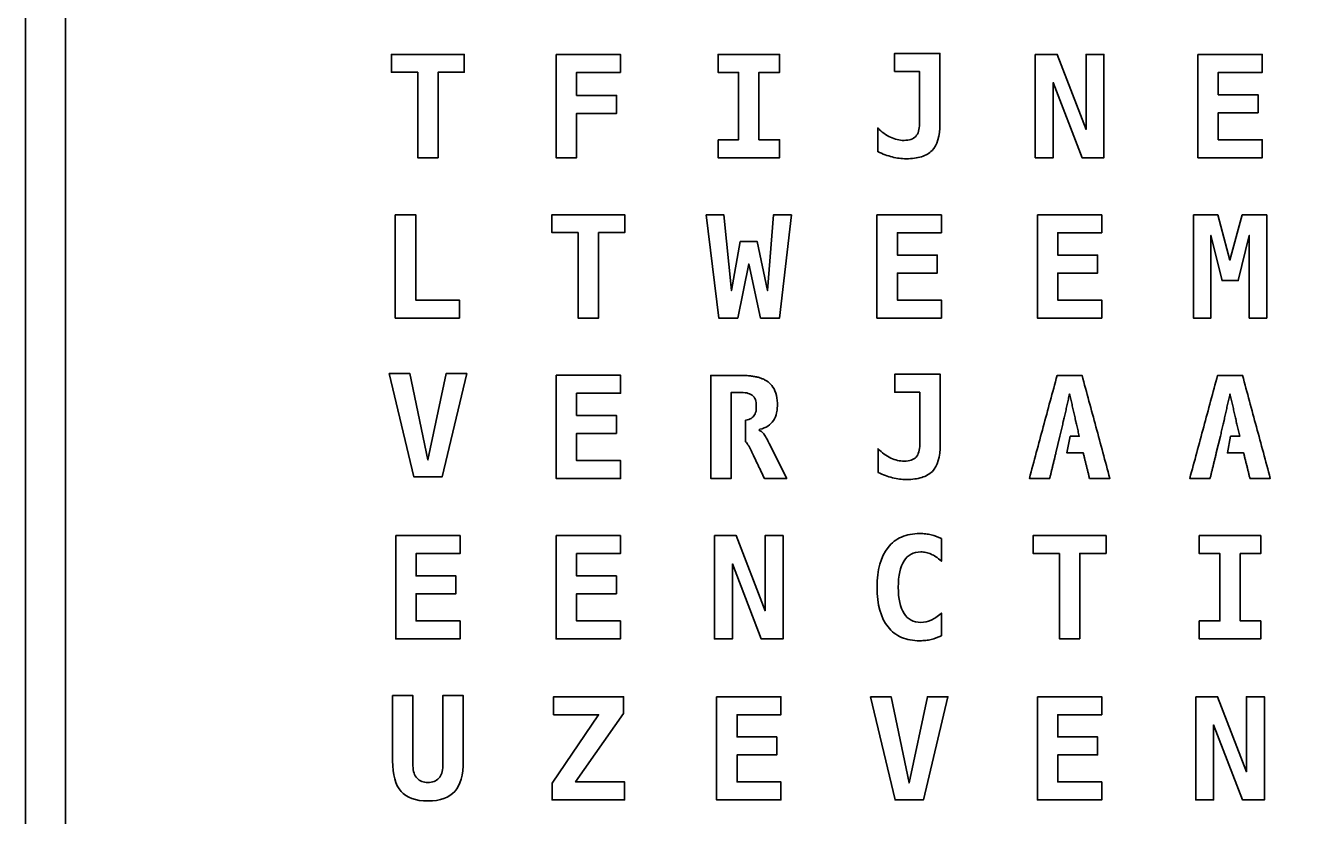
# Model space of a CAD drawing. Header units: inches. Extents: x 0 to 900, y -600 to 85.
# Drawn here: x 0 to 158, y -198.5 to -100 of the extents above; entities that cross this region are included whole.
import ezdxf

# ---------------------------------------------------------------- set-up
doc = ezdxf.new("R2010")
doc.units = ezdxf.units.IN
doc.header["$MEASUREMENT"] = 0
doc.layers.add('01_SNIJLIJNEN', color=7, linetype='Continuous')
doc.layers.add('04_WERKBLAD', color=7, linetype='Continuous')

msp = doc.modelspace()

# ---------------------------------------------------------------- linework, layer by layer
at = {"layer": '01_SNIJLIJNEN', "color": 7, "lineweight": 35, "true_color": 0xffffff}
msp.add_lwpolyline([(895, -595), (5, -595), (5, -5), (895, -5), (895, -595)], dxfattribs=at)
at = {"layer": '01_SNIJLIJNEN', "color": 5, "lineweight": 35, "true_color": 0x0000ff}
for points in [[(895, -595), (5, -595), (5, -5), (895, -5), (895, -595)], [(48.84, -105.85), (45.57, -105.85), (45.57, -103.63), (54.64, -103.63), (54.64, -105.85), (51.38, -105.85), (51.38, -116.49), (48.84, -116.49), (48.84, -105.85)], [(66.07, -103.63), (74.08, -103.63), (74.08, -105.87), (68.61, -105.87), (68.61, -108.73), (73.59, -108.73), (73.59, -110.97), (68.61, -110.97), (68.61, -116.49), (66.07, -116.49), (66.07, -103.63)], [(86.22, -114.25), (88.78, -114.25), (88.78, -105.87), (86.22, -105.87), (86.22, -103.63), (93.88, -103.63), (93.88, -105.87), (91.32, -105.87), (91.32, -114.25), (93.88, -114.25), (93.88, -116.49), (86.22, -116.49), (86.22, -114.25)], [(125.71, -103.63), (128.44, -103.63), (132.03, -112.97), (132.03, -103.63), (134.26, -103.63), (134.26, -116.49), (131.55, -116.49), (127.95, -107.14), (127.95, -116.49), (125.71, -116.49), (125.71, -103.63)], [(145.95, -103.63), (153.96, -103.63), (153.96, -105.87), (148.5, -105.87), (148.5, -108.64), (153.45, -108.64), (153.45, -110.88), (148.5, -110.88), (148.5, -114.25), (153.96, -114.25), (153.96, -116.49), (145.95, -116.49), (145.95, -103.63)], [(46.05, -123.59), (48.59, -123.59), (48.59, -134.21), (54.03, -134.21), (54.03, -136.45), (46.05, -136.45), (46.05, -123.59)], [(68.81, -125.81), (65.54, -125.81), (65.54, -123.59), (74.61, -123.59), (74.61, -125.81), (71.35, -125.81), (71.35, -136.45), (68.81, -136.45), (68.81, -125.81)], [(84.74, -123.6), (86.96, -123.6), (87.88, -133.04), (88.99, -126.93), (91.1, -126.93), (92.39, -133.04), (93.12, -123.6), (95.36, -123.6), (93.88, -136.46), (91.51, -136.46), (90.04, -129.71), (88.67, -136.46), (86.32, -136.46), (84.74, -123.6)], [(106.01, -123.6), (114.02, -123.6), (114.02, -125.84), (108.55, -125.84), (108.55, -128.61), (113.51, -128.61), (113.51, -130.85), (108.55, -130.85), (108.55, -134.22), (114.02, -134.22), (114.02, -136.46), (106.01, -136.46), (106.01, -123.6)], [(125.98, -123.6), (133.99, -123.6), (133.99, -125.84), (128.52, -125.84), (128.52, -128.61), (133.48, -128.61), (133.48, -130.85), (128.52, -130.85), (128.52, -134.22), (133.99, -134.22), (133.99, -136.46), (125.98, -136.46), (125.98, -123.6)], [(145.39, -123.6), (148.42, -123.6), (149.95, -129.24), (151.48, -123.6), (154.53, -123.6), (154.53, -136.46), (152.34, -136.46), (152.34, -126.16), (150.98, -131.78), (148.96, -131.78), (147.58, -126.16), (147.58, -136.46), (145.39, -136.46), (145.39, -123.6)], [(45.3, -143.37), (47.86, -143.37), (50.11, -154.11), (52.38, -143.37), (54.94, -143.37), (51.88, -156.23), (48.36, -156.23), (45.3, -143.37)], [(66.08, -143.57), (74.09, -143.57), (74.09, -145.81), (68.62, -145.81), (68.62, -148.58), (73.58, -148.58), (73.58, -150.82), (68.62, -150.82), (68.62, -154.19), (74.09, -154.19), (74.09, -156.43), (66.08, -156.43), (66.08, -143.57)], [(130.06, -151.16), (130.14, -151.16), (130.21, -151.16), (130.29, -151.16), (130.36, -151.16), (130.44, -151.16), (130.51, -151.16), (130.59, -151.16), (130.66, -151.16), (130.74, -151.16), (130.81, -151.16), (130.89, -151.16), (130.96, -151.16), (131.04, -151.16), (131.11, -151.16), (131.19, -151.16), (131.15, -150.99), (131.11, -150.83), (131.07, -150.66), (131.04, -150.5), (131, -150.34), (130.96, -150.17), (130.92, -150.01), (130.89, -149.84), (130.85, -149.68), (130.81, -149.52), (130.77, -149.35), (130.74, -149.19), (130.7, -149.02), (130.66, -148.86), (130.62, -148.69), (130.59, -148.53), (130.55, -148.37), (130.51, -148.2), (130.47, -148.04), (130.44, -147.87), (130.4, -147.71), (130.36, -147.55), (130.32, -147.38), (130.29, -147.22), (130.25, -147.05), (130.21, -146.89), (130.17, -146.73), (130.13, -146.56), (130.1, -146.4), (130.06, -146.23), (130.02, -146.07), (129.98, -145.91), (129.95, -146.07), (129.91, -146.23), (129.87, -146.4), (129.84, -146.56), (129.8, -146.73), (129.76, -146.89), (129.72, -147.05), (129.69, -147.22), (129.65, -147.38), (129.61, -147.55), (129.57, -147.71), (129.54, -147.87), (129.5, -148.04), (129.46, -148.2), (129.42, -148.37), (129.39, -148.53), (129.35, -148.69), (129.31, -148.86), (129.28, -149.02), (129.24, -149.19), (129.2, -149.35), (129.16, -149.52), (129.13, -149.68), (129.09, -149.84), (129.05, -150.01), (129.01, -150.17), (128.98, -150.34), (128.94, -150.5), (128.9, -150.66), (128.86, -150.83), (128.83, -150.99), (128.79, -151.16), (128.28, -153.24), (128.26, -153.34), (128.24, -153.44), (128.21, -153.54), (128.19, -153.64), (128.16, -153.74), (128.14, -153.84), (128.11, -153.94), (128.09, -154.04), (128.07, -154.13), (128.04, -154.23), (128.02, -154.33), (127.99, -154.43), (127.97, -154.53), (127.95, -154.63), (127.92, -154.73), (127.9, -154.83), (127.87, -154.93), (127.85, -155.03), (127.82, -155.13), (127.8, -155.22), (127.78, -155.32), (127.75, -155.42), (127.73, -155.52), (127.7, -155.62), (127.68, -155.72), (127.66, -155.82), (127.63, -155.92), (127.61, -156.02), (127.58, -156.12), (127.56, -156.22), (127.53, -156.31), (127.51, -156.41), (127.43, -156.41), (127.35, -156.41), (127.27, -156.41), (127.19, -156.41), (127.11, -156.41), (127.03, -156.41), (126.96, -156.41), (126.88, -156.41), (126.8, -156.41), (126.72, -156.41), (126.64, -156.41), (126.56, -156.41), (126.48, -156.41), (126.4, -156.41), (126.32, -156.41), (126.24, -156.41), (126.16, -156.41), (126.08, -156.41), (126.01, -156.41), (125.93, -156.41), (125.85, -156.41), (125.77, -156.41), (125.69, -156.41), (125.61, -156.41), (125.53, -156.41), (125.45, -156.41), (125.37, -156.41), (125.29, -156.41), (125.21, -156.41), (125.13, -156.41), (125.05, -156.41), (124.98, -156.41), (125.08, -156.01), (125.19, -155.61), (125.3, -155.21), (125.41, -154.81), (125.52, -154.41), (125.62, -154.01), (125.73, -153.61), (125.84, -153.21), (125.95, -152.81), (126.06, -152.41), (126.17, -152), (126.27, -151.6), (126.38, -151.2), (126.49, -150.8), (126.6, -150.4), (126.71, -150), (126.82, -149.6), (126.92, -149.2), (127.03, -148.8), (127.14, -148.4), (127.25, -148), (127.36, -147.59), (127.46, -147.19), (127.57, -146.79), (127.68, -146.39), (127.79, -145.99), (127.9, -145.59), (128.01, -145.19), (128.11, -144.79), (128.22, -144.39), (128.33, -143.99), (128.44, -143.59), (128.53, -143.59), (128.63, -143.59), (128.73, -143.59), (128.83, -143.59), (128.92, -143.59), (129.02, -143.59), (129.12, -143.59), (129.21, -143.59), (129.31, -143.59), (129.41, -143.59), (129.5, -143.59), (129.6, -143.59), (129.7, -143.59), (129.79, -143.59), (129.89, -143.59), (129.99, -143.59), (130.09, -143.59), (130.18, -143.59), (130.28, -143.59), (130.38, -143.59), (130.47, -143.59), (130.57, -143.59), (130.67, -143.59), (130.76, -143.59), (130.86, -143.59), (130.96, -143.59), (131.05, -143.59), (131.15, -143.59), (131.25, -143.59), (131.35, -143.59), (131.44, -143.59), (131.54, -143.59), (131.65, -143.99), (131.76, -144.39), (131.86, -144.79), (131.97, -145.19), (132.08, -145.59), (132.19, -145.99), (132.3, -146.39), (132.4, -146.79), (132.51, -147.19), (132.62, -147.59), (132.73, -148), (132.84, -148.4), (132.95, -148.8), (133.05, -149.2), (133.16, -149.6), (133.27, -150), (133.38, -150.4), (133.49, -150.8), (133.6, -151.2), (133.7, -151.6), (133.81, -152), (133.92, -152.41), (134.03, -152.81), (134.14, -153.21), (134.24, -153.61), (134.35, -154.01), (134.46, -154.41), (134.57, -154.81), (134.68, -155.21), (134.79, -155.61), (134.89, -156.01), (135, -156.41), (134.92, -156.41), (134.84, -156.41), (134.76, -156.41), (134.68, -156.41), (134.61, -156.41), (134.53, -156.41), (134.45, -156.41), (134.37, -156.41), (134.29, -156.41), (134.21, -156.41), (134.13, -156.41), (134.05, -156.41), (133.97, -156.41), (133.89, -156.41), (133.81, -156.41), (133.73, -156.41), (133.66, -156.41), (133.58, -156.41), (133.5, -156.41), (133.42, -156.41), (133.34, -156.41), (133.26, -156.41), (133.18, -156.41), (133.1, -156.41), (133.02, -156.41), (132.94, -156.41), (132.86, -156.41), (132.78, -156.41), (132.7, -156.41), (132.63, -156.41), (132.55, -156.41), (132.47, -156.41), (132.44, -156.31), (132.42, -156.22), (132.39, -156.12), (132.37, -156.02), (132.34, -155.92), (132.32, -155.82), (132.29, -155.72), (132.27, -155.62), (132.24, -155.52), (132.22, -155.42), (132.2, -155.32), (132.17, -155.22), (132.15, -155.13), (132.12, -155.03), (132.1, -154.93), (132.07, -154.83), (132.05, -154.73), (132.02, -154.63), (132, -154.53), (131.97, -154.43), (131.95, -154.33), (131.92, -154.23), (131.9, -154.13), (131.87, -154.04), (131.85, -153.94), (131.83, -153.84), (131.8, -153.74), (131.78, -153.64), (131.75, -153.54), (131.73, -153.44), (131.7, -153.34), (131.68, -153.24), (131.57, -153.24), (131.46, -153.24), (131.36, -153.24), (131.25, -153.24), (131.15, -153.24), (131.04, -153.24), (130.93, -153.24), (130.83, -153.24), (130.72, -153.24), (130.62, -153.24), (130.51, -153.24), (130.4, -153.24), (130.3, -153.24), (130.19, -153.24), (130.09, -153.24), (129.98, -153.24), (129.87, -153.24), (129.77, -153.24), (129.66, -153.24), (130.06, -151.16)], [(150.03, -151.16), (150.11, -151.16), (150.18, -151.16), (150.26, -151.16), (150.33, -151.16), (150.41, -151.16), (150.48, -151.16), (150.56, -151.16), (150.63, -151.16), (150.71, -151.16), (150.78, -151.16), (150.86, -151.16), (150.93, -151.16), (151.01, -151.16), (151.08, -151.16), (151.16, -151.16), (151.12, -150.99), (151.08, -150.83), (151.04, -150.66), (151.01, -150.5), (150.97, -150.34), (150.93, -150.17), (150.89, -150.01), (150.86, -149.84), (150.82, -149.68), (150.78, -149.52), (150.74, -149.35), (150.71, -149.19), (150.67, -149.02), (150.63, -148.86), (150.59, -148.69), (150.56, -148.53), (150.52, -148.37), (150.48, -148.2), (150.44, -148.04), (150.41, -147.87), (150.37, -147.71), (150.33, -147.55), (150.29, -147.38), (150.26, -147.22), (150.22, -147.05), (150.18, -146.89), (150.14, -146.73), (150.11, -146.56), (150.07, -146.4), (150.03, -146.23), (149.99, -146.07), (149.95, -145.91), (149.92, -146.07), (149.88, -146.23), (149.84, -146.4), (149.81, -146.56), (149.77, -146.73), (149.73, -146.89), (149.69, -147.05), (149.66, -147.22), (149.62, -147.38), (149.58, -147.55), (149.54, -147.71), (149.51, -147.87), (149.47, -148.04), (149.43, -148.2), (149.4, -148.37), (149.36, -148.53), (149.32, -148.69), (149.28, -148.86), (149.25, -149.02), (149.21, -149.19), (149.17, -149.35), (149.13, -149.52), (149.1, -149.68), (149.06, -149.84), (149.02, -150.01), (148.98, -150.17), (148.95, -150.34), (148.91, -150.5), (148.87, -150.66), (148.84, -150.83), (148.8, -150.99), (148.76, -151.16), (148.25, -153.24), (148.23, -153.34), (148.21, -153.44), (148.18, -153.54), (148.16, -153.64), (148.13, -153.74), (148.11, -153.84), (148.08, -153.94), (148.06, -154.04), (148.04, -154.13), (148.01, -154.23), (147.99, -154.33), (147.96, -154.43), (147.94, -154.53), (147.92, -154.63), (147.89, -154.73), (147.87, -154.83), (147.84, -154.93), (147.82, -155.03), (147.79, -155.13), (147.77, -155.22), (147.75, -155.32), (147.72, -155.42), (147.7, -155.52), (147.67, -155.62), (147.65, -155.72), (147.63, -155.82), (147.6, -155.92), (147.58, -156.02), (147.55, -156.12), (147.53, -156.22), (147.5, -156.31), (147.48, -156.41), (147.4, -156.41), (147.32, -156.41), (147.24, -156.41), (147.16, -156.41), (147.08, -156.41), (147.01, -156.41), (146.93, -156.41), (146.85, -156.41), (146.77, -156.41), (146.69, -156.41), (146.61, -156.41), (146.53, -156.41), (146.45, -156.41), (146.37, -156.41), (146.29, -156.41), (146.21, -156.41), (146.13, -156.41), (146.06, -156.41), (145.98, -156.41), (145.9, -156.41), (145.82, -156.41), (145.74, -156.41), (145.66, -156.41), (145.58, -156.41), (145.5, -156.41), (145.42, -156.41), (145.34, -156.41), (145.26, -156.41), (145.18, -156.41), (145.1, -156.41), (145.03, -156.41), (144.95, -156.41), (145.05, -156.01), (145.16, -155.61), (145.27, -155.21), (145.38, -154.81), (145.49, -154.41), (145.6, -154.01), (145.7, -153.61), (145.81, -153.21), (145.92, -152.81), (146.03, -152.41), (146.14, -152), (146.24, -151.6), (146.35, -151.2), (146.46, -150.8), (146.57, -150.4), (146.68, -150), (146.79, -149.6), (146.89, -149.2), (147, -148.8), (147.11, -148.4), (147.22, -148), (147.33, -147.59), (147.43, -147.19), (147.54, -146.79), (147.65, -146.39), (147.76, -145.99), (147.87, -145.59), (147.98, -145.19), (148.08, -144.79), (148.19, -144.39), (148.3, -143.99), (148.41, -143.59), (148.51, -143.59), (148.6, -143.59), (148.7, -143.59), (148.8, -143.59), (148.89, -143.59), (148.99, -143.59), (149.09, -143.59), (149.18, -143.59), (149.28, -143.59), (149.38, -143.59), (149.47, -143.59), (149.57, -143.59), (149.67, -143.59), (149.77, -143.59), (149.86, -143.59), (149.96, -143.59), (150.06, -143.59), (150.15, -143.59), (150.25, -143.59), (150.35, -143.59), (150.44, -143.59), (150.54, -143.59), (150.64, -143.59), (150.73, -143.59), (150.83, -143.59), (150.93, -143.59), (151.03, -143.59), (151.12, -143.59), (151.22, -143.59), (151.32, -143.59), (151.41, -143.59), (151.51, -143.59), (151.62, -143.99), (151.73, -144.39), (151.83, -144.79), (151.94, -145.19), (152.05, -145.59), (152.16, -145.99), (152.27, -146.39), (152.38, -146.79), (152.48, -147.19), (152.59, -147.59), (152.7, -148), (152.81, -148.4), (152.92, -148.8), (153.02, -149.2), (153.13, -149.6), (153.24, -150), (153.35, -150.4), (153.46, -150.8), (153.57, -151.2), (153.67, -151.6), (153.78, -152), (153.89, -152.41), (154, -152.81), (154.11, -153.21), (154.21, -153.61), (154.32, -154.01), (154.43, -154.41), (154.54, -154.81), (154.65, -155.21), (154.76, -155.61), (154.86, -156.01), (154.97, -156.41), (154.89, -156.41), (154.81, -156.41), (154.73, -156.41), (154.66, -156.41), (154.58, -156.41), (154.5, -156.41), (154.42, -156.41), (154.34, -156.41), (154.26, -156.41), (154.18, -156.41), (154.1, -156.41), (154.02, -156.41), (153.94, -156.41), (153.86, -156.41), (153.78, -156.41), (153.7, -156.41), (153.63, -156.41), (153.55, -156.41), (153.47, -156.41), (153.39, -156.41), (153.31, -156.41), (153.23, -156.41), (153.15, -156.41), (153.07, -156.41), (152.99, -156.41), (152.91, -156.41), (152.83, -156.41), (152.75, -156.41), (152.68, -156.41), (152.6, -156.41), (152.52, -156.41), (152.44, -156.41), (152.41, -156.31), (152.39, -156.22), (152.36, -156.12), (152.34, -156.02), (152.31, -155.92), (152.29, -155.82), (152.26, -155.72), (152.24, -155.62), (152.22, -155.52), (152.19, -155.42), (152.17, -155.32), (152.14, -155.22), (152.12, -155.13), (152.09, -155.03), (152.07, -154.93), (152.04, -154.83), (152.02, -154.73), (151.99, -154.63), (151.97, -154.53), (151.94, -154.43), (151.92, -154.33), (151.89, -154.23), (151.87, -154.13), (151.85, -154.04), (151.82, -153.94), (151.8, -153.84), (151.77, -153.74), (151.75, -153.64), (151.72, -153.54), (151.7, -153.44), (151.67, -153.34), (151.65, -153.24), (151.54, -153.24), (151.44, -153.24), (151.33, -153.24), (151.22, -153.24), (151.12, -153.24), (151.01, -153.24), (150.91, -153.24), (150.8, -153.24), (150.69, -153.24), (150.59, -153.24), (150.48, -153.24), (150.37, -153.24), (150.27, -153.24), (150.16, -153.24), (150.06, -153.24), (149.95, -153.24), (149.84, -153.24), (149.74, -153.24), (149.63, -153.24), (150.03, -151.16)], [(46.1, -163.54), (54.11, -163.54), (54.11, -165.78), (48.64, -165.78), (48.64, -168.55), (53.59, -168.55), (53.59, -170.79), (48.64, -170.79), (48.64, -174.16), (54.11, -174.16), (54.11, -176.4), (46.1, -176.4), (46.1, -163.54)], [(66.07, -163.54), (74.08, -163.54), (74.08, -165.78), (68.61, -165.78), (68.61, -168.55), (73.57, -168.55), (73.57, -170.79), (68.61, -170.79), (68.61, -174.16), (74.08, -174.16), (74.08, -176.4), (66.07, -176.4), (66.07, -163.54)], [(85.77, -163.54), (88.5, -163.54), (92.09, -172.89), (92.09, -163.54), (94.33, -163.54), (94.33, -176.4), (91.61, -176.4), (88.01, -167.06), (88.01, -176.4), (85.77, -176.4), (85.77, -163.54)], [(128.72, -165.75), (125.45, -165.75), (125.45, -163.53), (134.52, -163.53), (134.52, -165.75), (131.26, -165.75), (131.26, -176.39), (128.72, -176.39), (128.72, -165.75)], [(146.13, -174.16), (148.69, -174.16), (148.69, -165.78), (146.13, -165.78), (146.13, -163.54), (153.79, -163.54), (153.79, -165.78), (151.23, -165.78), (151.23, -174.16), (153.79, -174.16), (153.79, -176.4), (146.13, -176.4), (146.13, -174.16)], [(65.57, -194.36), (71.35, -185.84), (65.76, -185.84), (65.76, -183.6), (74.46, -183.6), (74.46, -185.7), (68.5, -194.22), (74.58, -194.22), (74.58, -196.46), (65.57, -196.46), (65.57, -194.36)], [(86.05, -183.6), (94.06, -183.6), (94.06, -185.84), (88.59, -185.84), (88.59, -188.61), (93.54, -188.61), (93.54, -190.85), (88.59, -190.85), (88.59, -194.22), (94.06, -194.22), (94.06, -196.46), (86.05, -196.46), (86.05, -183.6)], [(105.2, -183.6), (107.76, -183.6), (110.01, -194.34), (112.28, -183.6), (114.84, -183.6), (111.78, -196.46), (108.26, -196.46), (105.2, -183.6)], [(125.98, -183.6), (133.99, -183.6), (133.99, -185.84), (128.52, -185.84), (128.52, -188.61), (133.48, -188.61), (133.48, -190.85), (128.52, -190.85), (128.52, -194.22), (133.99, -194.22), (133.99, -196.46), (125.98, -196.46), (125.98, -183.6)], [(145.68, -183.6), (148.41, -183.6), (152, -192.94), (152, -183.6), (154.24, -183.6), (154.24, -196.46), (151.52, -196.46), (147.92, -187.11), (147.92, -196.46), (145.68, -196.46), (145.68, -183.6)]]:
    msp.add_lwpolyline(points, dxfattribs=at)
for points, knots in [([(109.68, -116.61), (109.34, -116.61), (109.04, -116.59), (108.76, -116.56), (108.49, -116.52), (108.2, -116.46), (107.9, -116.39), (107.61, -116.31), (107.32, -116.22), (107.02, -116.12), (106.73, -116.01), (106.42, -115.88), (106.1, -115.73), (106.1, -115.73), (106.1, -112.78), (106.1, -112.78), (106.35, -113.04), (106.6, -113.26), (106.87, -113.45), (107.13, -113.64), (107.4, -113.8), (107.69, -113.93), (108.24, -114.2), (108.8, -114.33), (109.38, -114.33), (110.04, -114.33), (110.53, -114.16), (110.84, -113.83), (111.15, -113.5), (111.3, -112.97), (111.3, -112.24), (111.3, -112.24), (111.3, -105.74), (111.3, -105.74), (111.3, -105.74), (108.19, -105.74), (108.19, -105.74), (108.19, -105.74), (108.19, -103.5), (108.19, -103.5), (108.19, -103.5), (113.84, -103.5), (113.84, -103.5), (113.84, -103.5), (113.84, -112.24), (113.84, -112.24), (113.84, -113.81), (113.52, -114.93), (112.86, -115.6), (112.53, -115.94), (112.09, -116.2), (111.54, -116.36), (110.99, -116.53), (110.37, -116.61), (109.68, -116.61)], [0, 0, 0, 0, 1, 1, 1, 2, 2, 2, 3, 3, 3, 4, 4, 4, 5, 5, 5, 6, 6, 6, 7, 7, 7, 8, 8, 8, 9, 9, 9, 10, 10, 10, 11, 11, 11, 12, 12, 12, 13, 13, 13, 14, 14, 14, 15, 15, 15, 16, 16, 16, 17, 17, 17, 18, 18, 18, 18]), ([(91.3, -150.41), (91.3, -150.41), (91.48, -150.49), (91.48, -150.49), (91.48, -150.49), (91.64, -150.59), (91.64, -150.59), (91.64, -150.59), (91.77, -150.71), (91.77, -150.71), (91.77, -150.71), (91.91, -150.87), (91.91, -150.87), (91.91, -150.87), (92.05, -151.07), (92.05, -151.07), (92.05, -151.07), (92.14, -151.21), (92.14, -151.21), (92.14, -151.21), (92.23, -151.37), (92.23, -151.37), (92.23, -151.37), (92.32, -151.55), (92.32, -151.55), (92.32, -151.55), (92.43, -151.75), (92.43, -151.75), (92.43, -151.75), (92.6, -152.09), (92.6, -152.09), (92.6, -152.09), (92.74, -152.38), (92.74, -152.38), (92.74, -152.38), (92.89, -152.66), (92.89, -152.66), (92.89, -152.66), (93.03, -152.95), (93.03, -152.95), (93.03, -152.95), (93.18, -153.24), (93.18, -153.24), (93.18, -153.24), (93.32, -153.53), (93.32, -153.53), (93.32, -153.53), (93.47, -153.82), (93.47, -153.82), (93.47, -153.82), (93.61, -154.11), (93.61, -154.11), (93.61, -154.11), (93.76, -154.39), (93.76, -154.39), (93.76, -154.39), (93.9, -154.68), (93.9, -154.68), (93.9, -154.68), (94.05, -154.97), (94.05, -154.97), (94.05, -154.97), (94.19, -155.26), (94.19, -155.26), (94.19, -155.26), (94.34, -155.55), (94.34, -155.55), (94.34, -155.55), (94.48, -155.84), (94.48, -155.84), (94.48, -155.84), (94.63, -156.12), (94.63, -156.12), (94.63, -156.12), (94.77, -156.41), (94.77, -156.41), (94.77, -156.41), (91.99, -156.41), (91.99, -156.41), (91.99, -156.41), (91.89, -156.21), (91.89, -156.21), (91.89, -156.21), (91.8, -156.01), (91.8, -156.01), (91.8, -156.01), (91.7, -155.81), (91.7, -155.81), (91.7, -155.81), (91.6, -155.6), (91.6, -155.6), (91.6, -155.6), (91.51, -155.4), (91.51, -155.4), (91.51, -155.4), (91.41, -155.2), (91.41, -155.2), (91.41, -155.2), (91.31, -155), (91.31, -155), (91.31, -155), (91.22, -154.79), (91.22, -154.79), (91.22, -154.79), (91.12, -154.59), (91.12, -154.59), (91.12, -154.59), (91.02, -154.39), (91.02, -154.39), (91.02, -154.39), (90.93, -154.19), (90.93, -154.19), (90.93, -154.19), (90.83, -153.98), (90.83, -153.98), (90.83, -153.98), (90.73, -153.78), (90.73, -153.78), (90.73, -153.78), (90.64, -153.58), (90.64, -153.58), (90.64, -153.58), (90.54, -153.38), (90.54, -153.38), (90.54, -153.38), (90.44, -153.17), (90.44, -153.17), (90.44, -153.17), (90.37, -153.02), (90.37, -153.02), (90.37, -153.02), (90.29, -152.85), (90.29, -152.85), (90.29, -152.85), (90.22, -152.71), (90.22, -152.71), (90.22, -152.71), (90.13, -152.53), (90.13, -152.53), (90.13, -152.53), (90.04, -152.37), (90.04, -152.37), (90.04, -152.37), (89.94, -152.22), (89.94, -152.22), (89.94, -152.22), (89.85, -152.09), (89.85, -152.09), (89.85, -152.09), (89.76, -151.96), (89.76, -151.96), (89.76, -151.96), (89.66, -151.85), (89.66, -151.85), (89.66, -151.85), (89.65, -149.17), (89.65, -149.17), (89.65, -149.17), (89.85, -149.13), (89.85, -149.13), (89.85, -149.13), (90.04, -149.08), (90.04, -149.08), (90.04, -149.08), (90.21, -149.02), (90.21, -149.02), (90.21, -149.02), (90.36, -148.94), (90.36, -148.94), (90.36, -148.94), (90.49, -148.85), (90.49, -148.85), (90.49, -148.85), (90.6, -148.75), (90.6, -148.75), (90.6, -148.75), (90.69, -148.64), (90.69, -148.64), (90.69, -148.64), (90.77, -148.51), (90.77, -148.51), (90.77, -148.51), (90.84, -148.37), (90.84, -148.37), (90.84, -148.37), (90.9, -148.21), (90.9, -148.21), (90.9, -148.21), (90.95, -148.03), (90.95, -148.03), (90.95, -148.03), (90.98, -147.82), (90.98, -147.82), (90.98, -147.82), (90.99, -147.62), (90.99, -147.62), (90.99, -147.62), (90.99, -147.4), (90.99, -147.4), (90.99, -147.4), (90.98, -147.18), (90.98, -147.18), (90.98, -147.18), (90.96, -146.97), (90.96, -146.97), (90.96, -146.97), (90.92, -146.78), (90.92, -146.78), (90.92, -146.78), (90.87, -146.61), (90.87, -146.61), (90.87, -146.61), (90.8, -146.46), (90.8, -146.46), (90.8, -146.46), (90.72, -146.32), (90.72, -146.32), (90.72, -146.32), (90.67, -146.26), (90.67, -146.26), (90.67, -146.26), (90.57, -146.15), (90.57, -146.15), (90.57, -146.15), (90.46, -146.05), (90.46, -146.05), (90.46, -146.05), (90.32, -145.96), (90.32, -145.96), (90.32, -145.96), (90.16, -145.89), (90.16, -145.89), (90.16, -145.89), (89.99, -145.83), (89.99, -145.83), (89.99, -145.83), (89.8, -145.78), (89.8, -145.78), (89.8, -145.78), (89.59, -145.75), (89.59, -145.75), (89.59, -145.75), (89.36, -145.73), (89.36, -145.73), (89.36, -145.73), (89.12, -145.72), (89.12, -145.72), (89.12, -145.72), (88.94, -145.72), (88.94, -145.72), (88.94, -145.72), (88.86, -145.72), (88.86, -145.72), (88.86, -145.72), (87.86, -145.72), (87.86, -145.72), (87.86, -145.72), (87.86, -149.21), (87.86, -149.21), (87.86, -149.21), (87.86, -150.28), (87.86, -150.28), (87.86, -150.28), (87.86, -151.34), (87.86, -151.34), (87.86, -151.34), (87.86, -156.41), (87.86, -156.41), (87.86, -156.41), (85.32, -156.41), (85.32, -156.41), (85.32, -156.41), (85.32, -143.59), (85.32, -143.59), (85.32, -143.59), (88.3, -143.59), (88.3, -143.59), (88.3, -143.59), (88.52, -143.59), (88.52, -143.59), (88.52, -143.59), (88.75, -143.59), (88.75, -143.59), (88.75, -143.59), (88.98, -143.59), (88.98, -143.59), (89.09, -143.59), (89.19, -143.59), (89.29, -143.59), (89.39, -143.59), (89.48, -143.6), (89.58, -143.6), (89.67, -143.6), (89.77, -143.61), (89.86, -143.62), (89.95, -143.62), (90.04, -143.63), (90.13, -143.64), (90.22, -143.65), (90.31, -143.66), (90.39, -143.67), (90.48, -143.68), (90.56, -143.7), (90.64, -143.71), (90.72, -143.72), (90.8, -143.74), (90.88, -143.75), (90.96, -143.77), (91.03, -143.79), (91.11, -143.81), (91.18, -143.82), (91.26, -143.84), (91.33, -143.86), (91.4, -143.88), (91.46, -143.91), (91.53, -143.93), (91.6, -143.95), (91.66, -143.98), (91.73, -144), (91.79, -144.03), (91.85, -144.05), (91.91, -144.08), (91.97, -144.11), (92.03, -144.14), (92.08, -144.17), (92.14, -144.19), (92.19, -144.23), (92.25, -144.26), (92.3, -144.29), (92.35, -144.32), (92.4, -144.36), (92.45, -144.39), (92.49, -144.43), (92.54, -144.46), (92.54, -144.46), (92.73, -144.64), (92.73, -144.64), (92.73, -144.64), (92.91, -144.83), (92.91, -144.83), (92.91, -144.83), (93.06, -145.04), (93.06, -145.04), (93.06, -145.04), (93.2, -145.28), (93.2, -145.28), (93.2, -145.28), (93.31, -145.53), (93.31, -145.53), (93.31, -145.53), (93.41, -145.8), (93.41, -145.8), (93.41, -145.8), (93.49, -146.09), (93.49, -146.09), (93.49, -146.09), (93.55, -146.39), (93.55, -146.39), (93.55, -146.39), (93.59, -146.71), (93.59, -146.71), (93.59, -146.71), (93.61, -147.04), (93.61, -147.04), (93.61, -147.04), (93.61, -147.36), (93.61, -147.36), (93.61, -147.36), (93.6, -147.7), (93.6, -147.7), (93.6, -147.7), (93.57, -147.94), (93.57, -147.94), (93.57, -147.94), (93.52, -148.24), (93.52, -148.24), (93.52, -148.24), (93.45, -148.51), (93.45, -148.51), (93.45, -148.51), (93.36, -148.76), (93.36, -148.76), (93.36, -148.76), (93.25, -148.99), (93.25, -148.99), (93.25, -148.99), (93.12, -149.21), (93.12, -149.21), (93.12, -149.21), (92.97, -149.42), (92.97, -149.42), (92.97, -149.42), (92.81, -149.6), (92.81, -149.6), (92.81, -149.6), (92.62, -149.76), (92.62, -149.76), (92.62, -149.76), (92.42, -149.91), (92.42, -149.91), (92.42, -149.91), (92.21, -150.03), (92.21, -150.03), (92.21, -150.03), (91.97, -150.14), (91.97, -150.14), (91.97, -150.14), (91.71, -150.23), (91.71, -150.23), (91.71, -150.23), (91.42, -150.3), (91.42, -150.3), (91.42, -150.3), (91.3, -150.41), (91.3, -150.41)], [0, 0, 0, 0, 1, 1, 1, 2, 2, 2, 3, 3, 3, 4, 4, 4, 5, 5, 5, 6, 6, 6, 7, 7, 7, 8, 8, 8, 9, 9, 9, 10, 10, 10, 11, 11, 11, 12, 12, 12, 13, 13, 13, 14, 14, 14, 15, 15, 15, 16, 16, 16, 17, 17, 17, 18, 18, 18, 19, 19, 19, 20, 20, 20, 21, 21, 21, 22, 22, 22, 23, 23, 23, 24, 24, 24, 25, 25, 25, 26, 26, 26, 27, 27, 27, 28, 28, 28, 29, 29, 29, 30, 30, 30, 31, 31, 31, 32, 32, 32, 33, 33, 33, 34, 34, 34, 35, 35, 35, 36, 36, 36, 37, 37, 37, 38, 38, 38, 39, 39, 39, 40, 40, 40, 41, 41, 41, 42, 42, 42, 43, 43, 43, 44, 44, 44, 45, 45, 45, 46, 46, 46, 47, 47, 47, 48, 48, 48, 49, 49, 49, 50, 50, 50, 51, 51, 51, 52, 52, 52, 53, 53, 53, 54, 54, 54, 55, 55, 55, 56, 56, 56, 57, 57, 57, 58, 58, 58, 59, 59, 59, 60, 60, 60, 61, 61, 61, 62, 62, 62, 63, 63, 63, 64, 64, 64, 65, 65, 65, 66, 66, 66, 67, 67, 67, 68, 68, 68, 69, 69, 69, 70, 70, 70, 71, 71, 71, 72, 72, 72, 73, 73, 73, 74, 74, 74, 75, 75, 75, 76, 76, 76, 77, 77, 77, 78, 78, 78, 79, 79, 79, 80, 80, 80, 81, 81, 81, 82, 82, 82, 83, 83, 83, 84, 84, 84, 85, 85, 85, 86, 86, 86, 87, 87, 87, 88, 88, 88, 89, 89, 89, 90, 90, 90, 91, 91, 91, 92, 92, 92, 93, 93, 93, 94, 94, 94, 95, 95, 95, 96, 96, 96, 97, 97, 97, 98, 98, 98, 99, 99, 99, 100, 100, 100, 101, 101, 101, 102, 102, 102, 103, 103, 103, 104, 104, 104, 105, 105, 105, 106, 106, 106, 107, 107, 107, 108, 108, 108, 109, 109, 109, 110, 110, 110, 111, 111, 111, 112, 112, 112, 113, 113, 113, 114, 114, 114, 115, 115, 115, 116, 116, 116, 117, 117, 117, 118, 118, 118, 119, 119, 119, 120, 120, 120, 121, 121, 121, 122, 122, 122, 123, 123, 123, 124, 124, 124, 125, 125, 125, 126, 126, 126, 127, 127, 127, 128, 128, 128, 129, 129, 129, 130, 130, 130, 131, 131, 131, 132, 132, 132, 133, 133, 133, 134, 134, 134, 135, 135, 135, 136, 136, 136, 137, 137, 137, 138, 138, 138, 138]), ([(109.71, -156.55), (109.38, -156.55), (109.07, -156.54), (108.8, -156.5), (108.52, -156.46), (108.24, -156.4), (107.94, -156.33), (107.64, -156.26), (107.35, -156.17), (107.06, -156.06), (106.77, -155.95), (106.46, -155.82), (106.14, -155.67), (106.14, -155.67), (106.14, -152.72), (106.14, -152.72), (106.38, -152.98), (106.64, -153.2), (106.9, -153.39), (107.17, -153.58), (107.44, -153.74), (107.72, -153.88), (108.27, -154.14), (108.84, -154.27), (109.42, -154.27), (110.08, -154.27), (110.56, -154.11), (110.87, -153.77), (111.18, -153.44), (111.34, -152.91), (111.34, -152.18), (111.34, -152.18), (111.34, -145.69), (111.34, -145.69), (111.34, -145.69), (108.23, -145.69), (108.23, -145.69), (108.23, -145.69), (108.23, -143.45), (108.23, -143.45), (108.23, -143.45), (113.88, -143.45), (113.88, -143.45), (113.88, -143.45), (113.88, -152.18), (113.88, -152.18), (113.88, -153.75), (113.55, -154.87), (112.9, -155.54), (112.56, -155.88), (112.12, -156.14), (111.58, -156.3), (111.03, -156.47), (110.41, -156.55), (109.71, -156.55)], [0, 0, 0, 0, 1, 1, 1, 2, 2, 2, 3, 3, 3, 4, 4, 4, 5, 5, 5, 6, 6, 6, 7, 7, 7, 8, 8, 8, 9, 9, 9, 10, 10, 10, 11, 11, 11, 12, 12, 12, 13, 13, 13, 14, 14, 14, 15, 15, 15, 16, 16, 16, 17, 17, 17, 18, 18, 18, 18]), ([(111.34, -176.63), (110.48, -176.63), (109.73, -176.49), (109.07, -176.21), (108.41, -175.92), (107.85, -175.49), (107.39, -174.92), (106.47, -173.78), (106.02, -172.13), (106.02, -169.97), (106.02, -167.81), (106.47, -166.15), (107.39, -165.01), (107.85, -164.43), (108.41, -164), (109.07, -163.72), (109.73, -163.43), (110.48, -163.29), (111.34, -163.29), (111.6, -163.29), (111.84, -163.3), (112.08, -163.33), (112.31, -163.36), (112.54, -163.39), (112.76, -163.45), (113.21, -163.55), (113.63, -163.7), (114.02, -163.91), (114.02, -163.91), (114.02, -166.74), (114.02, -166.74), (113.76, -166.5), (113.53, -166.31), (113.33, -166.17), (113.12, -166.04), (112.93, -165.93), (112.74, -165.85), (112.53, -165.75), (112.31, -165.68), (112.1, -165.64), (111.89, -165.6), (111.68, -165.57), (111.47, -165.57), (110.55, -165.57), (109.85, -165.94), (109.38, -166.68), (108.9, -167.42), (108.66, -168.52), (108.66, -169.97), (108.66, -171.41), (108.9, -172.5), (109.38, -173.24), (109.85, -173.98), (110.54, -174.35), (111.47, -174.35), (111.91, -174.35), (112.34, -174.26), (112.75, -174.07), (112.95, -173.97), (113.15, -173.86), (113.35, -173.73), (113.55, -173.59), (113.77, -173.41), (114.02, -173.19), (114.02, -173.19), (114.02, -176.01), (114.02, -176.01), (113.61, -176.22), (113.19, -176.37), (112.75, -176.48), (112.53, -176.53), (112.31, -176.57), (112.08, -176.59), (111.84, -176.62), (111.6, -176.63), (111.34, -176.63)], [0, 0, 0, 0, 1, 1, 1, 2, 2, 2, 3, 3, 3, 4, 4, 4, 5, 5, 5, 6, 6, 6, 7, 7, 7, 8, 8, 8, 9, 9, 9, 10, 10, 10, 11, 11, 11, 12, 12, 12, 13, 13, 13, 14, 14, 14, 15, 15, 15, 16, 16, 16, 17, 17, 17, 18, 18, 18, 19, 19, 19, 20, 20, 20, 21, 21, 21, 22, 22, 22, 23, 23, 23, 24, 24, 24, 25, 25, 25, 25]), ([(50.11, -196.58), (48.57, -196.58), (47.46, -196.19), (46.76, -195.39), (46.06, -194.6), (45.71, -193.33), (45.71, -191.59), (45.71, -191.59), (45.71, -183.47), (45.71, -183.47), (45.71, -183.47), (48.25, -183.47), (48.25, -183.47), (48.25, -183.47), (48.25, -192.22), (48.25, -192.22), (48.25, -192.55), (48.3, -192.84), (48.38, -193.1), (48.47, -193.35), (48.59, -193.57), (48.75, -193.74), (48.91, -193.92), (49.11, -194.06), (49.34, -194.15), (49.58, -194.24), (49.83, -194.28), (50.11, -194.28), (50.38, -194.28), (50.64, -194.24), (50.87, -194.15), (51.1, -194.06), (51.3, -193.92), (51.47, -193.74), (51.62, -193.57), (51.74, -193.35), (51.83, -193.1), (51.92, -192.84), (51.96, -192.55), (51.96, -192.22), (51.96, -192.22), (51.96, -183.47), (51.96, -183.47), (51.96, -183.47), (54.5, -183.47), (54.5, -183.47), (54.5, -183.47), (54.5, -191.59), (54.5, -191.59), (54.5, -193.34), (54.15, -194.61), (53.46, -195.39), (52.76, -196.19), (51.64, -196.58), (50.11, -196.58)], [0, 0, 0, 0, 1, 1, 1, 2, 2, 2, 3, 3, 3, 4, 4, 4, 5, 5, 5, 6, 6, 6, 7, 7, 7, 8, 8, 8, 9, 9, 9, 10, 10, 10, 11, 11, 11, 12, 12, 12, 13, 13, 13, 14, 14, 14, 15, 15, 15, 16, 16, 16, 17, 17, 17, 18, 18, 18, 18])]:
    msp.add_open_spline(points, degree=3, knots=knots, dxfattribs=at)
at = {"layer": '04_WERKBLAD', "color": 2, "lineweight": 35, "true_color": 0xffff00}
msp.add_lwpolyline([(0, 0), (900, 0), (900, -600), (0, -600), (0, 0)], dxfattribs=at)

doc.saveas('drawing.dxf')
